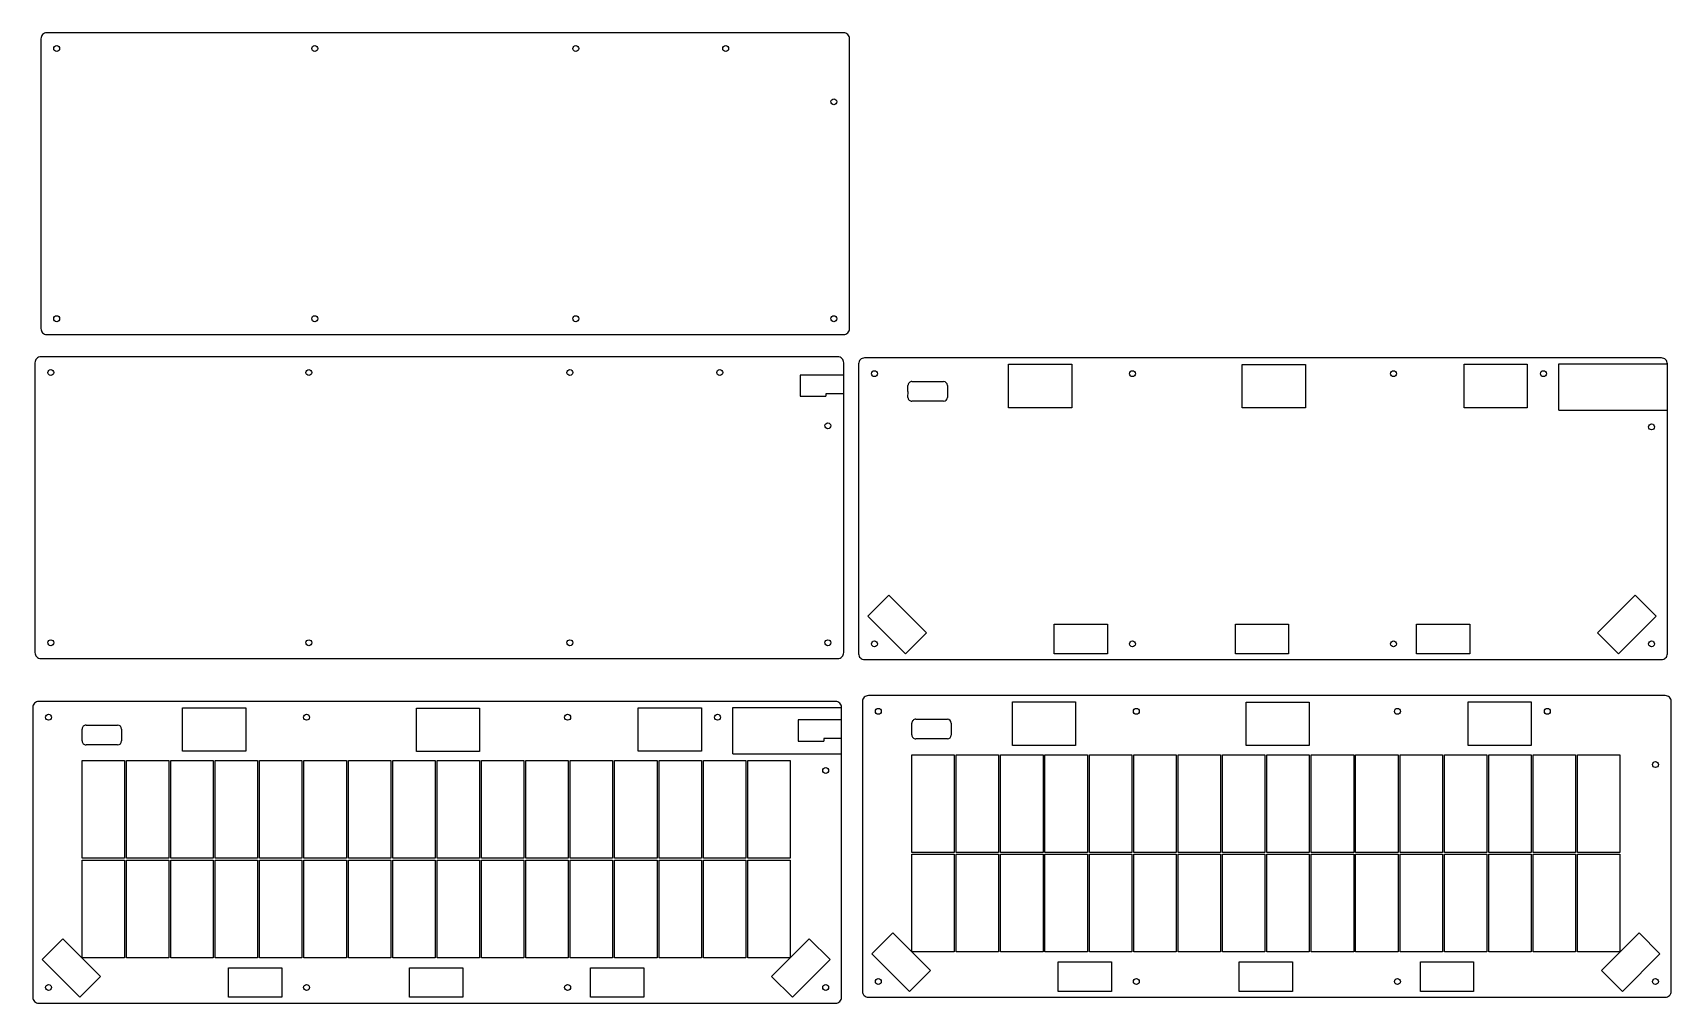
# Model space of a CAD drawing. Header units: millimetres. Extents: x 34 to 864, y 21 to 513.
import ezdxf

# ---------------------------------------------------------------- set-up
doc = ezdxf.new("R2010")
doc.units = ezdxf.units.MM

msp = doc.modelspace()

# ---------------------------------------------------------------- linework, layer by layer
for p, q in [((807.43, 345.38), (862.43, 345.38)), ((807.43, 321.88), (807.43, 345.38)), ((444.84, 339.71), (422.84, 339.71)), ((422.84, 339.71), (422.84, 328.91)), ((477.43, 331.38), (477.43, 334.38)), ((479.43, 336.38), (495.43, 336.38)), ((497.43, 334.38), (497.43, 328.38)), ((422.84, 328.91), (435.84, 328.91)), ((444.84, 330.21), (435.84, 330.21)), ((435.84, 330.21), (435.84, 328.91)), ((477.44, 328.39), (477.45, 331.38)), ((495.43, 326.38), (479.44, 326.38)), ((807.43, 321.88), (862.43, 321.88)), ((388.71, 171.17), (443.71, 171.17)), ((388.71, 147.67), (388.71, 171.17)), ((58.72, 157.17), (58.71, 160.17)), ((60.71, 162.17), (76.71, 162.17)), ((78.71, 160.17), (78.71, 154.17)), ((443.71, 164.92), (421.71, 164.92)), ((421.71, 164.92), (421.71, 154.12)), ((479.4, 160.17), (479.4, 163.17)), ((479.41, 157.18), (479.42, 160.17)), ((481.4, 165.17), (497.4, 165.17)), ((499.4, 163.17), (499.4, 157.17)), ((58.72, 154.18), (58.74, 157.17)), ((76.71, 152.17), (60.72, 152.17)), ((421.71, 154.12), (434.71, 154.12)), ((443.71, 155.42), (434.71, 155.42)), ((434.71, 155.42), (434.71, 154.12)), ((497.4, 155.17), (481.41, 155.17)), ((388.71, 147.67), (443.71, 147.67))]:
    msp.add_line(p, q)
for points in [[(40.84, 360.25), (444.84, 360.25, 0.414214), (447.84, 363.25), (447.84, 510.25, 0.414214), (444.84, 513.25), (40.84, 513.25, 0.414214), (37.84, 510.25), (37.84, 363.25, 0.414214)], [(37.84, 195.96), (441.84, 195.96, 0.414214), (444.84, 198.96), (444.84, 345.96, 0.414214), (441.84, 348.96), (37.84, 348.96, 0.414214), (34.84, 345.96), (34.84, 198.96, 0.414214)], [(455.43, 195.38), (859.43, 195.38, 0.414214), (862.43, 198.38), (862.43, 345.38, 0.414214), (859.43, 348.38), (455.43, 348.38, 0.414214), (452.43, 345.38), (452.43, 198.38, 0.414214)], [(457.4, 24.17), (861.4, 24.17, 0.414214), (864.4, 27.17), (864.4, 174.17, 0.414214), (861.4, 177.17), (457.4, 177.17, 0.414214), (454.4, 174.17), (454.4, 27.17, 0.414214)], [(36.71, 21.17), (440.71, 21.17, 0.414214), (443.71, 24.17), (443.71, 171.17, 0.414214), (440.71, 174.17), (36.71, 174.17, 0.414214), (33.71, 171.17), (33.71, 24.17, 0.414214)]]:
    msp.add_lwpolyline(points, format="xyb", close=True)
for points in [[(528.43, 345.14), (560.43, 345.14), (560.43, 323.14), (528.43, 323.14)], [(646.93, 345), (678.93, 345), (678.93, 323), (646.93, 323)], [(759.43, 345.14), (791.43, 345.14), (791.43, 323.14), (759.43, 323.14)], [(457.13, 217.47), (476.22, 198.38), (486.83, 208.99), (467.73, 228.08)], [(827.04, 208.99), (846.13, 228.08), (856.74, 217.47), (837.65, 198.38)], [(551.63, 213.38), (578.63, 213.38), (578.63, 198.38), (551.63, 198.38)], [(643.43, 213.38), (670.43, 213.38), (670.43, 198.38), (643.43, 198.38)], [(735.24, 213.38), (762.24, 213.38), (762.24, 198.38), (735.24, 198.38)], [(109.71, 170.93), (141.71, 170.93), (141.71, 148.93), (109.71, 148.93)], [(228.21, 170.79), (260.21, 170.79), (260.21, 148.79), (228.21, 148.79)], [(340.71, 170.93), (372.71, 170.93), (372.71, 148.93), (340.71, 148.93)], [(530.4, 173.93), (562.4, 173.93), (562.4, 151.93), (530.4, 151.93)], [(648.9, 173.79), (680.9, 173.79), (680.9, 151.79), (648.9, 151.79)], [(761.4, 173.93), (793.4, 173.93), (793.4, 151.93), (761.4, 151.93)], [(58.71, 144.17), (80.21, 144.17), (80.21, 94.67), (58.71, 94.67)], [(81.21, 144.17), (102.71, 144.17), (102.71, 94.67), (81.21, 94.67)], [(103.71, 144.17), (125.21, 144.17), (125.21, 94.67), (103.71, 94.67)], [(126.21, 144.17), (147.71, 144.17), (147.71, 94.67), (126.21, 94.67)], [(148.71, 144.17), (170.21, 144.17), (170.21, 94.67), (148.71, 94.67)], [(171.21, 144.17), (192.71, 144.17), (192.71, 94.67), (171.21, 94.67)], [(193.71, 144.17), (215.21, 144.17), (215.21, 94.67), (193.71, 94.67)], [(216.21, 144.17), (237.71, 144.17), (237.71, 94.67), (216.21, 94.67)], [(238.71, 144.17), (260.21, 144.17), (260.21, 94.67), (238.71, 94.67)], [(261.21, 144.17), (282.71, 144.17), (282.71, 94.67), (261.21, 94.67)], [(283.71, 144.17), (305.21, 144.17), (305.21, 94.67), (283.71, 94.67)], [(306.21, 144.17), (327.71, 144.17), (327.71, 94.67), (306.21, 94.67)], [(328.71, 144.17), (350.21, 144.17), (350.21, 94.67), (328.71, 94.67)], [(351.21, 144.17), (372.71, 144.17), (372.71, 94.67), (351.21, 94.67)], [(373.71, 144.17), (395.21, 144.17), (395.21, 94.67), (373.71, 94.67)], [(396.21, 144.17), (417.71, 144.17), (417.71, 94.67), (396.21, 94.67)], [(479.4, 147.17), (500.9, 147.17), (500.9, 97.67), (479.4, 97.67)], [(501.9, 147.17), (523.4, 147.17), (523.4, 97.67), (501.9, 97.67)], [(524.4, 147.17), (545.9, 147.17), (545.9, 97.67), (524.4, 97.67)], [(546.9, 147.17), (568.4, 147.17), (568.4, 97.67), (546.9, 97.67)], [(569.4, 147.17), (590.9, 147.17), (590.9, 97.67), (569.4, 97.67)], [(591.9, 147.17), (613.4, 147.17), (613.4, 97.67), (591.9, 97.67)], [(614.4, 147.17), (635.9, 147.17), (635.9, 97.67), (614.4, 97.67)], [(636.9, 147.17), (658.4, 147.17), (658.4, 97.67), (636.9, 97.67)], [(659.4, 147.17), (680.9, 147.17), (680.9, 97.67), (659.4, 97.67)], [(681.9, 147.17), (703.4, 147.17), (703.4, 97.67), (681.9, 97.67)], [(704.4, 147.17), (725.9, 147.17), (725.9, 97.67), (704.4, 97.67)], [(726.9, 147.17), (748.4, 147.17), (748.4, 97.67), (726.9, 97.67)], [(749.4, 147.17), (770.9, 147.17), (770.9, 97.67), (749.4, 97.67)], [(771.9, 147.17), (793.4, 147.17), (793.4, 97.67), (771.9, 97.67)], [(794.4, 147.17), (815.9, 147.17), (815.9, 97.67), (794.4, 97.67)], [(816.9, 147.17), (838.4, 147.17), (838.4, 97.67), (816.9, 97.67)], [(58.71, 93.67), (80.21, 93.67), (80.21, 44.17), (58.71, 44.17)], [(81.21, 93.67), (102.71, 93.67), (102.71, 44.17), (81.21, 44.17)], [(103.71, 93.67), (125.21, 93.67), (125.21, 44.17), (103.71, 44.17)], [(126.21, 93.67), (147.71, 93.67), (147.71, 44.17), (126.21, 44.17)], [(148.71, 93.67), (170.21, 93.67), (170.21, 44.17), (148.71, 44.17)], [(171.21, 93.67), (192.71, 93.67), (192.71, 44.17), (171.21, 44.17)], [(193.71, 93.67), (215.21, 93.67), (215.21, 44.17), (193.71, 44.17)], [(216.21, 93.67), (237.71, 93.67), (237.71, 44.17), (216.21, 44.17)], [(238.71, 93.67), (260.21, 93.67), (260.21, 44.17), (238.71, 44.17)], [(261.21, 93.67), (282.71, 93.67), (282.71, 44.17), (261.21, 44.17)], [(283.71, 93.67), (305.21, 93.67), (305.21, 44.17), (283.71, 44.17)], [(306.21, 93.67), (327.71, 93.67), (327.71, 44.17), (306.21, 44.17)], [(328.71, 93.67), (350.21, 93.67), (350.21, 44.17), (328.71, 44.17)], [(351.21, 93.67), (372.71, 93.67), (372.71, 44.17), (351.21, 44.17)], [(373.71, 93.67), (395.21, 93.67), (395.21, 44.17), (373.71, 44.17)], [(396.21, 93.67), (417.71, 93.67), (417.71, 44.17), (396.21, 44.17)], [(479.4, 96.67), (500.9, 96.67), (500.9, 47.17), (479.4, 47.17)], [(501.9, 96.67), (523.4, 96.67), (523.4, 47.17), (501.9, 47.17)], [(524.4, 96.67), (545.9, 96.67), (545.9, 47.17), (524.4, 47.17)], [(546.9, 96.67), (568.4, 96.67), (568.4, 47.17), (546.9, 47.17)], [(569.4, 96.67), (590.9, 96.67), (590.9, 47.17), (569.4, 47.17)], [(591.9, 96.67), (613.4, 96.67), (613.4, 47.17), (591.9, 47.17)], [(614.4, 96.67), (635.9, 96.67), (635.9, 47.17), (614.4, 47.17)], [(636.9, 96.67), (658.4, 96.67), (658.4, 47.17), (636.9, 47.17)], [(659.4, 96.67), (680.9, 96.67), (680.9, 47.17), (659.4, 47.17)], [(681.9, 96.67), (703.4, 96.67), (703.4, 47.17), (681.9, 47.17)], [(704.4, 96.67), (725.9, 96.67), (725.9, 47.17), (704.4, 47.17)], [(726.9, 96.67), (748.4, 96.67), (748.4, 47.17), (726.9, 47.17)], [(749.4, 96.67), (770.9, 96.67), (770.9, 47.17), (749.4, 47.17)], [(771.9, 96.67), (793.4, 96.67), (793.4, 47.17), (771.9, 47.17)], [(794.4, 96.67), (815.9, 96.67), (815.9, 47.17), (794.4, 47.17)], [(816.9, 96.67), (838.4, 96.67), (838.4, 47.17), (816.9, 47.17)], [(38.41, 43.26), (57.5, 24.17), (68.11, 34.77), (49.02, 53.87)], [(408.32, 34.77), (427.41, 53.87), (438.02, 43.26), (418.93, 24.17)], [(459.09, 46.26), (478.19, 27.17), (488.79, 37.77), (469.7, 56.87)], [(829.01, 37.77), (848.1, 56.87), (858.7, 46.26), (839.61, 27.17)], [(553.6, 42.17), (580.6, 42.17), (580.6, 27.17), (553.6, 27.17)], [(645.4, 42.17), (672.4, 42.17), (672.4, 27.17), (645.4, 27.17)], [(737.2, 42.17), (764.2, 42.17), (764.2, 27.17), (737.2, 27.17)], [(132.91, 39.17), (159.91, 39.17), (159.91, 24.17), (132.91, 24.17)], [(224.71, 39.17), (251.71, 39.17), (251.71, 24.17), (224.71, 24.17)], [(316.52, 39.17), (343.52, 39.17), (343.52, 24.17), (316.52, 24.17)]]:
    msp.add_lwpolyline(points, close=True)
for centre in [(45.84, 505.25), (176.67, 505.25), (309.01, 505.25), (385.01, 505.25), (439.84, 478.25), (45.84, 368.25), (176.67, 368.25), (309.01, 368.25), (439.84, 368.25), (42.84, 340.96), (173.67, 340.96), (306.01, 340.96), (382.01, 340.96), (460.43, 340.38), (591.26, 340.38), (723.6, 340.38), (799.6, 340.38), (436.84, 313.96), (854.43, 313.38), (42.84, 203.96), (173.67, 203.96), (306.01, 203.96), (436.84, 203.96), (460.43, 203.38), (591.26, 203.38), (723.6, 203.38), (854.43, 203.38), (41.71, 166.17), (172.54, 166.17), (304.88, 166.17), (380.88, 166.17), (462.4, 169.17), (593.23, 169.17), (725.57, 169.17), (801.57, 169.17), (856.4, 142.17), (435.71, 139.17), (462.4, 32.17), (593.23, 32.17), (725.57, 32.17), (856.4, 32.17), (41.71, 29.17), (172.54, 29.17), (304.88, 29.17), (435.71, 29.17)]:
    msp.add_circle(centre, 1.5)
for centre, start, end in [((479.43, 334.38), 90, 180.01619), ((495.43, 334.38), 0, 90), ((479.44, 328.38), 179.73885, 270), ((495.43, 328.38), 270, 0), ((60.71, 160.17), 90, 180.01619), ((76.71, 160.17), 0, 90), ((481.4, 163.17), 90, 180.01619), ((497.4, 163.17), 0, 90), ((60.72, 154.17), 179.73885, 270), ((76.71, 154.17), 270, 0), ((481.41, 157.17), 179.73885, 270), ((497.4, 157.17), 270, 0)]:
    msp.add_arc(centre, 2, start, end)

doc.saveas('drawing.dxf')
